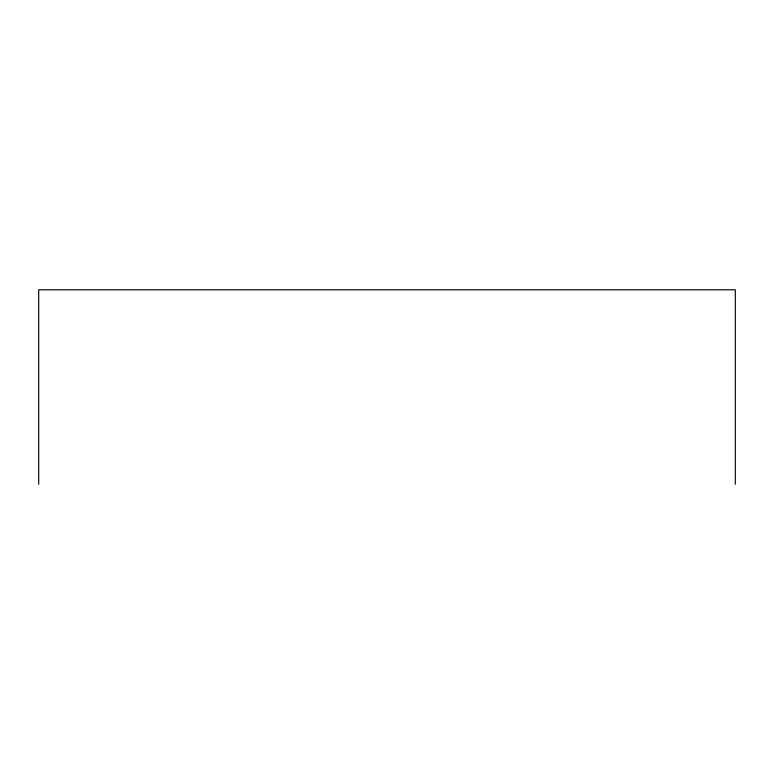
<?xml version="1.0" encoding="UTF-8"?>
<svg xmlns="http://www.w3.org/2000/svg" width="774" height="774" viewBox="0 0 774 774"><rect width="100%" height="100%" fill="white"/><g stroke="black" fill="none" stroke-linecap="round" stroke-linejoin="round"><path stroke-width="1.16" d="M735.3 484.205L735.3 289.795L38.7 289.795L38.7 484.205"/></g></svg>
